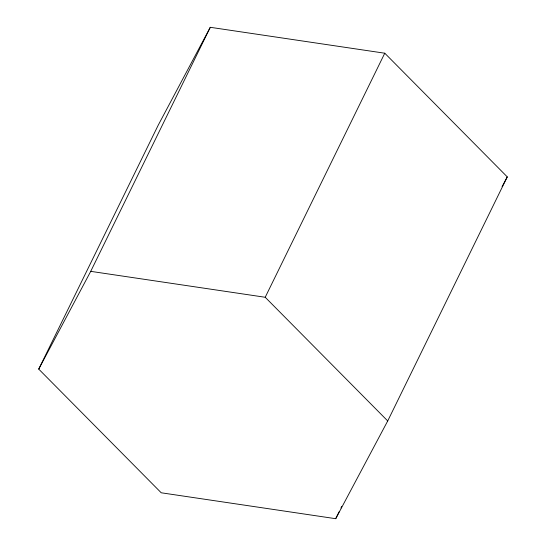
<?xml version="1.0" encoding="UTF-8"?>
<svg xmlns="http://www.w3.org/2000/svg" width="546" height="546" viewBox="0 0 546 546"><rect width="100%" height="100%" fill="white"/><g stroke="black" fill="none" stroke-linecap="round" stroke-linejoin="round"><path stroke-width="0.82" d="M38.725 369.11L158.285 125.054L210.285 27.3L384.773 53.215L507.275 176.89L387.715 420.946L335.715 518.7L161.227 492.785L38.725 369.11L90.725 271.348L210.285 27.3M387.715 420.946L265.213 297.27L384.773 53.215M335.715 518.7L339.093 511.814M340.963 507.992L341.714 506.456M502.074 186.671L507.275 176.89M90.725 271.348L265.213 297.27"/></g></svg>
